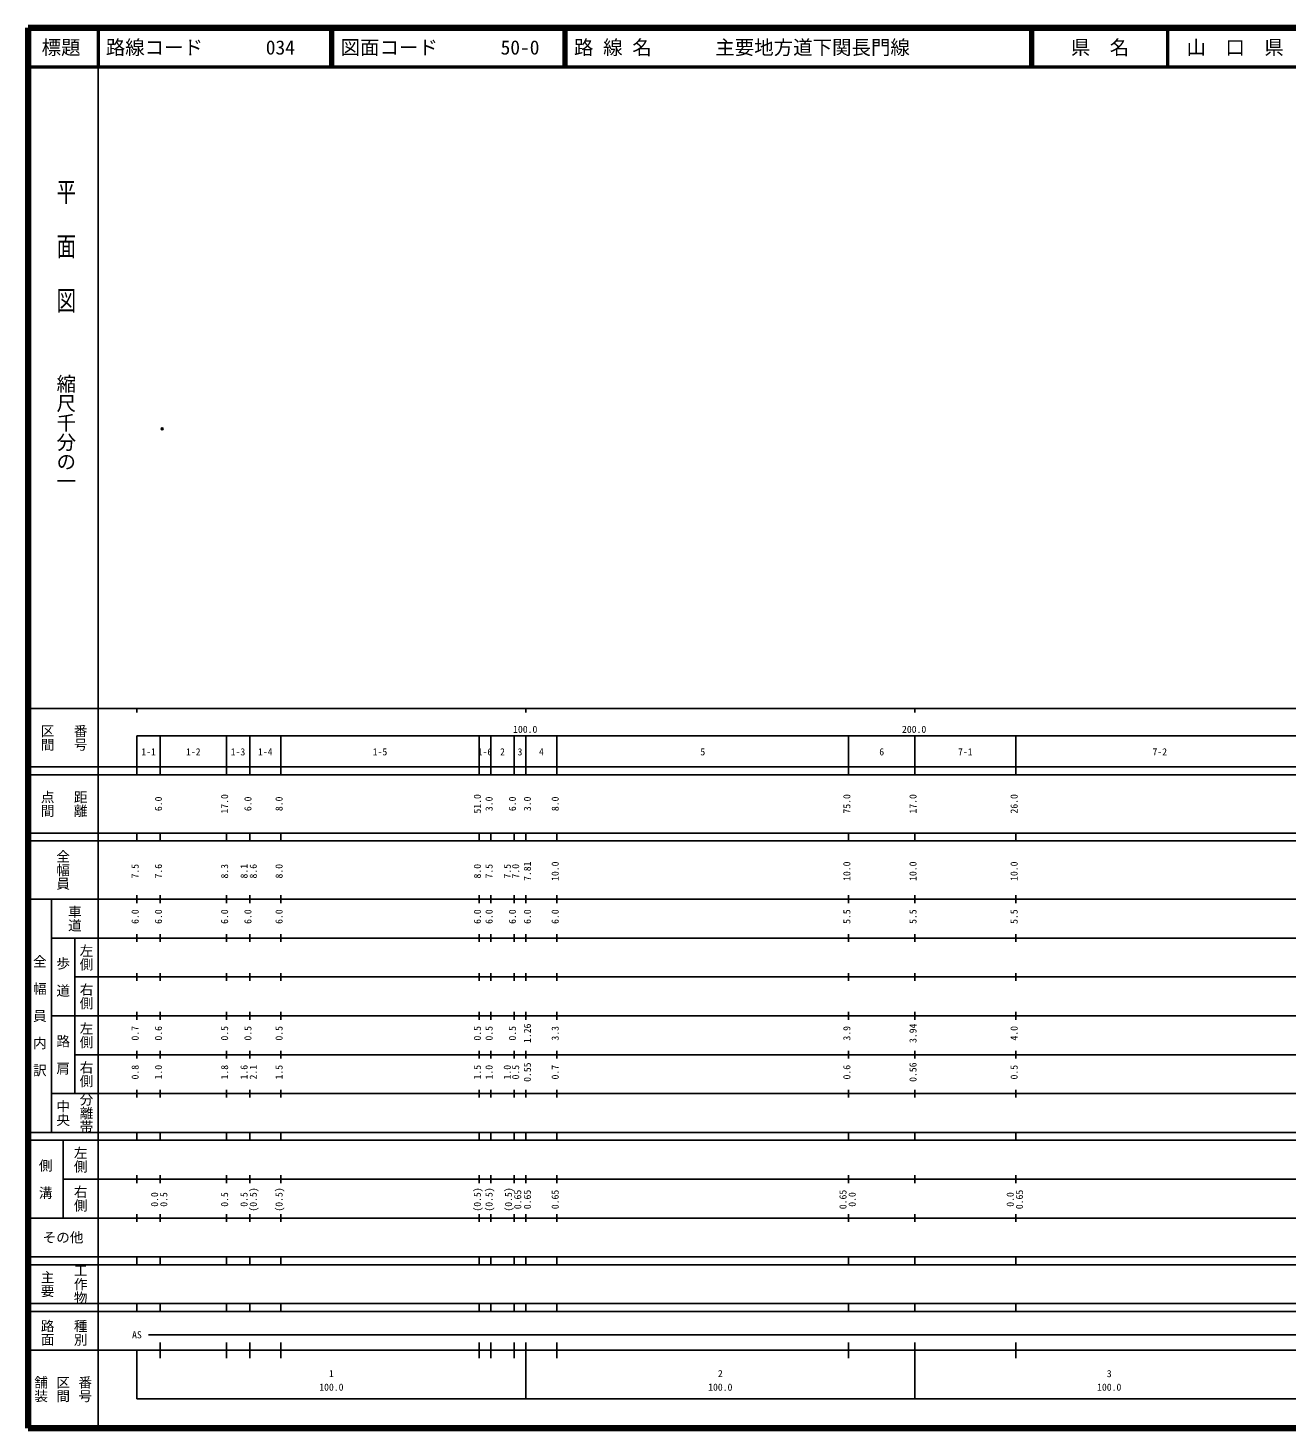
# Model space of a CAD drawing. Units: millimetres on the paper. Extents: x 40 to 680, y 20 to 380.
# Drawn here: x 40 to 363.7, y 20 to 380 of the extents above; entities that cross this region are included whole.
import ezdxf
from ezdxf.enums import TextEntityAlignment as Align

# ---------------------------------------------------------------- set-up
doc = ezdxf.new("R2010")
doc.units = ezdxf.units.MM
doc.header["$PDMODE"] = 32
doc.header["$PDSIZE"] = 0.5
doc.layers.add('M-OTRS', color=6, linetype='Continuous')
doc.layers.add('M-TTL-TXT', color=7, linetype='Continuous')
for name, color, linetype, lineweight in [('M-TTL', 2, 'Continuous', 140), ('M-TTL-BAND', 7, 'Continuous', 25), ('M-TTL-LINE', 7, 'Continuous', 50)]:
    doc.layers.add(name, color=color, linetype=linetype, lineweight=lineweight)
doc.styles.add('@ＭＳ ゴシック', font='')
doc.styles.add('ＭＳ ゴシック', font='')
doc.styles.get('@ＭＳ ゴシック').set_extended_font_data('@MS Gothic')
doc.styles.get('ＭＳ ゴシック').set_extended_font_data('MS Gothic')

msp = doc.modelspace()

# ---------------------------------------------------------------- linework, layer by layer
at = {"layer": 'M-OTRS'}
msp.add_point((74.499, 276.942), dxfattribs=at)
at = {"layer": 'M-TTL'}
for p, q in [((40, 380), (40, 20)), ((680, 380), (40, 380)), ((40, 20), (680, 20))]:
    msp.add_line(p, q, dxfattribs=at)
at = {"layer": 'M-TTL-BAND'}
for p, q in [((58, 370), (58, 20)), ((40, 205), (579, 205)), ((68, 205), (68, 204)), ((168, 205), (168, 204)), ((268, 205), (268, 204)), ((68, 198), (579, 198)), ((68, 198), (68, 188)), ((74, 188), (74, 198)), ((91, 188), (91, 198)), ((97, 188), (97, 198)), ((105, 188), (105, 198)), ((156, 188), (156, 198)), ((159, 188), (159, 198)), ((165, 188), (165, 198)), ((168, 188), (168, 198)), ((176, 188), (176, 198)), ((251, 188), (251, 198)), ((268, 188), (268, 198)), ((294, 188), (294, 198)), ((40, 190), (579, 190)), ((40, 188), (579, 188)), ((40, 173), (579, 173)), ((68, 171), (68, 173)), ((74, 171), (74, 173)), ((91, 171), (91, 173)), ((97, 171), (97, 173)), ((105, 171), (105, 173)), ((156, 171), (156, 173)), ((159, 171), (159, 173)), ((165, 171), (165, 173)), ((168, 171), (168, 173)), ((176, 171), (176, 173)), ((251, 171), (251, 173)), ((268, 171), (268, 173)), ((294, 171), (294, 173)), ((40, 171), (579, 171)), ((40, 156), (579, 156)), ((46, 96), (46, 156)), ((68, 155), (68, 157)), ((74, 155), (74, 157)), ((91, 155), (91, 157)), ((97, 155), (97, 157)), ((105, 155), (105, 157)), ((156, 155), (156, 157)), ((159, 155), (159, 157)), ((165, 155), (165, 157)), ((168, 155), (168, 157)), ((176, 155), (176, 157)), ((251, 155), (251, 157)), ((268, 155), (268, 157)), ((294, 155), (294, 157)), ((46, 146), (579, 146)), ((52, 146), (52, 106)), ((68, 145), (68, 147)), ((74, 145), (74, 147)), ((91, 145), (91, 147)), ((97, 145), (97, 147)), ((105, 145), (105, 147)), ((156, 145), (156, 147)), ((159, 145), (159, 147)), ((165, 145), (165, 147)), ((168, 145), (168, 147)), ((176, 145), (176, 147)), ((251, 145), (251, 147)), ((268, 145), (268, 147)), ((294, 145), (294, 147)), ((68, 135), (68, 137)), ((74, 135), (74, 137)), ((91, 135), (91, 137)), ((97, 135), (97, 137)), ((105, 135), (105, 137)), ((156, 135), (156, 137)), ((159, 135), (159, 137)), ((165, 135), (165, 137)), ((168, 135), (168, 137)), ((176, 135), (176, 137)), ((251, 135), (251, 137)), ((268, 135), (268, 137)), ((294, 135), (294, 137)), ((52, 136), (579, 136)), ((46, 126), (579, 126)), ((68, 125), (68, 127)), ((74, 125), (74, 127)), ((91, 125), (91, 127)), ((97, 125), (97, 127)), ((105, 125), (105, 127)), ((156, 125), (156, 127)), ((159, 125), (159, 127)), ((165, 125), (165, 127)), ((168, 125), (168, 127)), ((176, 125), (176, 127)), ((251, 125), (251, 127)), ((268, 125), (268, 127)), ((294, 125), (294, 127)), ((52, 116), (579, 116)), ((68, 115), (68, 117)), ((74, 115), (74, 117)), ((91, 115), (91, 117)), ((97, 115), (97, 117)), ((105, 115), (105, 117)), ((156, 115), (156, 117)), ((159, 115), (159, 117)), ((165, 115), (165, 117)), ((168, 115), (168, 117)), ((176, 115), (176, 117)), ((251, 115), (251, 117)), ((268, 115), (268, 117)), ((294, 115), (294, 117)), ((46, 106), (579, 106)), ((68, 105), (68, 107)), ((74, 105), (74, 107)), ((91, 105), (91, 107)), ((97, 105), (97, 107)), ((105, 105), (105, 107)), ((156, 105), (156, 107)), ((159, 105), (159, 107)), ((165, 105), (165, 107)), ((168, 105), (168, 107)), ((176, 105), (176, 107)), ((251, 105), (251, 107)), ((268, 105), (268, 107)), ((294, 105), (294, 107)), ((40, 96), (579, 96)), ((40, 94), (579, 94)), ((49, 94), (49, 74)), ((68, 94), (68, 96)), ((74, 94), (74, 96)), ((91, 94), (91, 96)), ((97, 94), (97, 96)), ((105, 94), (105, 96)), ((156, 94), (156, 96)), ((159, 94), (159, 96)), ((165, 94), (165, 96)), ((168, 94), (168, 96)), ((176, 94), (176, 96)), ((251, 94), (251, 96)), ((268, 94), (268, 96)), ((294, 94), (294, 96)), ((49, 84), (579, 84)), ((68, 83), (68, 85)), ((74, 83), (74, 85)), ((91, 83), (91, 85)), ((97, 83), (97, 85)), ((105, 83), (105, 85)), ((156, 83), (156, 85)), ((159, 83), (159, 85)), ((165, 83), (165, 85)), ((168, 83), (168, 85)), ((176, 83), (176, 85)), ((251, 83), (251, 85)), ((268, 83), (268, 85)), ((294, 83), (294, 85)), ((40, 74), (579, 74)), ((68, 73), (68, 75)), ((74, 73), (74, 75)), ((91, 73), (91, 75)), ((97, 73), (97, 75)), ((105, 73), (105, 75)), ((156, 73), (156, 75)), ((159, 73), (159, 75)), ((165, 73), (165, 75)), ((168, 73), (168, 75)), ((176, 73), (176, 75)), ((251, 73), (251, 75)), ((268, 73), (268, 75)), ((294, 73), (294, 75)), ((40, 64), (579, 64)), ((40, 62), (579, 62)), ((68, 62), (68, 64)), ((74, 62), (74, 64)), ((91, 62), (91, 64)), ((97, 62), (97, 64)), ((105, 62), (105, 64)), ((156, 62), (156, 64)), ((159, 62), (159, 64)), ((165, 62), (165, 64)), ((168, 62), (168, 64)), ((176, 62), (176, 64)), ((251, 62), (251, 64)), ((268, 62), (268, 64)), ((294, 62), (294, 64)), ((40, 52), (579, 52)), ((68, 50), (68, 52)), ((74, 50), (74, 52)), ((91, 50), (91, 52)), ((97, 50), (97, 52)), ((105, 50), (105, 52)), ((156, 50), (156, 52)), ((159, 50), (159, 52)), ((165, 50), (165, 52)), ((168, 50), (168, 52)), ((176, 50), (176, 52)), ((251, 50), (251, 52)), ((268, 50), (268, 52)), ((294, 50), (294, 52)), ((40, 50), (579, 50)), ((71, 44), (565, 44)), ((40, 40), (579, 40)), ((68, 40), (68, 27.5)), ((74, 38), (74, 42)), ((91, 38), (91, 42)), ((97, 38), (97, 42)), ((105, 38), (105, 42)), ((156, 38), (156, 42)), ((159, 38), (159, 42)), ((165, 38), (165, 42)), ((168, 27.5), (168, 42)), ((176, 38), (176, 42)), ((251, 38), (251, 42)), ((268, 27.5), (268, 42)), ((294, 38), (294, 42)), ((68, 27.5), (579, 27.5))]:
    msp.add_line(p, q, dxfattribs=at)
at = {"layer": 'M-TTL-LINE'}
for p, q in [((58, 380), (58, 370)), ((117.75, 380), (117.75, 370)), ((118.25, 380), (118.25, 370)), ((177.75, 380), (177.75, 370)), ((178.25, 380), (178.25, 370)), ((297.75, 380), (297.75, 370)), ((298.25, 380), (298.25, 370)), ((333, 380), (333, 370)), ((40, 370), (680, 370))]:
    msp.add_line(p, q, dxfattribs=at)

# ---------------------------------------------------------------- texts
at = {"layer": 'M-TTL-BAND', "style": '@ＭＳ ゴシック', "width": 1.4}
msp.add_text('平  面  図', height=3.666, rotation=270, dxfattribs=at).set_placement((49.777, 306.475), align=Align.MIDDLE_RIGHT)
at = {"layer": 'M-TTL-BAND', "style": '@ＭＳ ゴシック'}
msp.add_text('縮尺千分の一', height=3.666, rotation=270, dxfattribs=at).set_placement((49.777, 261.03), align=Align.MIDDLE_RIGHT)
for s, p in [('区間', (45, 197.5)), ('番号', (53.5, 197.5)), ('点間', (45, 180.5)), ('距離', (53.5, 180.5)), ('全幅員', (49, 163.5)), ('車道', (52, 151)), ('左側', (55, 141)), ('全\u3000幅\u3000員\u3000内\u3000訳', (43, 126)), ('歩\u3000道', (49, 136)), ('右側', (55, 131)), ('左側', (55, 121)), ('路\u3000肩', (49, 116)), ('右側', (55, 111)), ('分離帯', (55, 101)), ('中央', (49, 101)), ('左側', (53.5, 89)), ('側\u3000溝', (44.5, 84)), ('右側', (53.5, 79)), ('工作物', (53.5, 57)), ('主要', (45, 57)), ('路面', (45, 44.5)), ('種別', (53.5, 44.5)), ('舗装', (43.333, 30)), ('区間', (49, 30)), ('番号', (54.667, 30))]:
    msp.add_text(s, height=2.566, rotation=270, dxfattribs=at).set_placement(p, align=Align.MIDDLE_CENTER)
at = {"layer": 'M-TTL-BAND', "style": 'ＭＳ ゴシック'}
for s, p in [('100.0', (167.844, 198.195)), ('200.0', (267.844, 198.195)), ('1-1', (71, 192.405)), ('1-2', (82.5, 192.405)), ('1-3', (94, 192.405)), ('1-4', (101, 192.405)), ('1-5', (130.5, 192.405)), ('1-6', (157.5, 192.405)), ('2', (162, 192.405)), ('3', (166.5, 192.405)), ('4', (172, 192.405)), ('5', (213.5, 192.405)), ('6', (259.5, 192.405)), ('7-1', (281, 192.405)), ('7-2', (331, 192.405)), ('AS', (68, 42.5)), ('1', (118, 32.523)), ('2', (218, 32.523)), ('3', (318, 32.523)), ('100.0', (118, 29.033)), ('100.0', (218, 29.033)), ('100.0', (318, 29.033))]:
    msp.add_text(s, height=1.833, dxfattribs=at).set_placement(p, align=Align.BOTTOM_CENTER)
for s, p in [('6.0', (75, 180.5)), ('17.0', (92, 180.5)), ('6.0', (98, 180.5)), ('8.0', (106, 180.5)), ('51.0', (157, 180.5)), ('3.0', (160, 180.5)), ('6.0', (166, 180.5)), ('3.0', (169.849, 180.5)), ('8.0', (177, 180.5)), ('75.0', (252, 180.5)), ('17.0', (269, 180.5)), ('26.0', (295, 180.5)), ('7.5', (69, 163.174)), ('7.6', (75, 163.174)), ('8.3', (92, 163.174)), ('8.1', (97, 163.174)), ('8.6', (99.37, 163.174)), ('8.0', (106, 163.174)), ('8.0', (157, 163.174)), ('7.5', (160, 163.174)), ('7.5', (164.683, 163.174)), ('7.0', (166.84, 163.174)), ('7.81', (169.849, 163.174)), ('10.0', (177, 163.174)), ('10.0', (252, 163.174)), ('10.0', (269, 163.174)), ('10.0', (295, 163.174)), ('6.0', (69, 151.5)), ('6.0', (75, 151.5)), ('6.0', (92, 151.5)), ('6.0', (98, 151.5)), ('6.0', (106, 151.5)), ('6.0', (157, 151.5)), ('6.0', (160, 151.5)), ('6.0', (166, 151.5)), ('6.0', (169.849, 151.5)), ('6.0', (177, 151.5)), ('5.5', (252, 151.5)), ('5.5', (269, 151.5)), ('5.5', (295, 151.5)), ('0.7', (69, 121.5)), ('0.6', (75, 121.5)), ('0.5', (92, 121.5)), ('0.5', (98, 121.5)), ('0.5', (106, 121.5)), ('0.5', (157, 121.5)), ('0.5', (160, 121.5)), ('0.5', (166, 121.5)), ('1.26', (169.849, 121.5)), ('3.3', (177, 121.5)), ('3.9', (252, 121.5)), ('3.94', (269, 121.5)), ('4.0', (295, 121.5)), ('0.8', (69, 111.5)), ('1.0', (75, 111.5)), ('1.8', (92, 111.5)), ('1.6', (97, 111.5)), ('2.1', (99.37, 111.5)), ('1.5', (106, 111.5)), ('1.5', (157, 111.5)), ('1.0', (160, 111.5)), ('1.0', (164.683, 111.5)), ('0.5', (166.84, 111.5)), ('0.55', (169.849, 111.5)), ('0.7', (177, 111.5)), ('0.6', (252, 111.5)), ('0.56', (269, 111.5)), ('0.5', (295, 111.5)), ('0.0', (74, 78.764)), ('0.5', (76.37, 78.764)), ('0.5', (92, 78.764)), ('0.5', (97, 78.764)), ('(0.5)', (99.37, 78.764)), ('(0.5)', (106, 78.764)), ('(0.5)', (157, 78.764)), ('(0.5)', (160, 78.764)), ('(0.5)', (165, 78.764)), ('0.65', (167.37, 78.764)), ('0.65', (169.849, 78.764)), ('0.65', (177, 78.764)), ('0.65', (251, 78.764)), ('0.0', (253.37, 78.764)), ('0.0', (294, 78.764)), ('0.65', (296.37, 78.764))]:
    msp.add_text(s, height=1.833, rotation=90, dxfattribs=at).set_placement(p, align=Align.BOTTOM_CENTER)
msp.add_text('その他', height=2.566, dxfattribs=at).set_placement((49, 69), align=Align.MIDDLE_CENTER)
at = {"layer": 'M-TTL-TXT', "style": 'ＭＳ ゴシック'}
for s, p in [('標題', (48.5, 375)), ('県\u3000名', (315.625, 375)), ('山\u3000口\u3000県', (350.375, 375))]:
    msp.add_text(s, height=3.666, dxfattribs=at).set_placement(p, align=Align.MIDDLE_CENTER)
for s, p in [('路線コード', (60, 375)), ('034', (101.142, 375)), ('図面コード', (120.38, 375)), ('50-0', (161.521, 375)), ('路 線 名', (180.38, 375)), ('主要地方道下関長門線', (216.734, 375))]:
    msp.add_text(s, height=3.666, dxfattribs=at).set_placement(p, align=Align.MIDDLE_LEFT)

doc.saveas('drawing.dxf')
